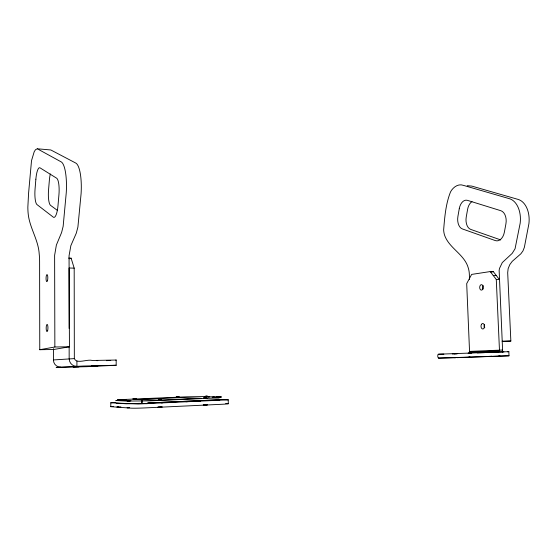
<?xml version="1.0" encoding="UTF-8"?>
<svg xmlns="http://www.w3.org/2000/svg" width="557" height="557" viewBox="0 0 557 557"><rect width="100%" height="100%" fill="white"/><g stroke="black" fill="none" stroke-linecap="round" stroke-linejoin="round"><path stroke-width="0.84" d="M60.838 367.181A7.457 7.304 -45.1 0 1 53.43 359.947L53.43 348.647M497.986 352.142L499.072 351.53L499.469 350.088L496.28 279.461L490.23 271.572L471.633 274.413L466.696 283.631L469.544 351.404L469.154 352.79L468.089 353.382L471.319 353.242M225.682 403.547L227.395 403.623A10.444 0.362 -1.8 0 1 222.076 404.271L145.307 407.905A11.015 0.39 -2 0 1 131.201 408.156L110.787 406.68L113.531 406.338M110.787 406.68L110.801 402.767L115.591 402.37M110.766 402.802L138.122 404.027L228.231 399.822L219.632 399.439M116.211 365.239L83.439 366.026L56.16 367.425L86.634 366.687L116.169 365.253L116.183 360.038L115.814 360.087M457.102 357.657L509.007 355.798L508.854 351.662L507.343 351.759M69.59 258.817L71.115 258.19L74.185 268.147L74.339 358.611C76.775 364.417 87.233 358.875 92.351 360.476L116.183 360.038M37.298 148.789L35.502 149.708L34.207 151.734L31.519 160.646L28.574 193.293L27.85 207.176A19.119 4.456 -87.6 0 0 28.142 213.317C29.361 227.521 38.419 239.705 39.213 254.034A21.159 5.02 -88.3 0 1 39.61 261.881L39.763 349.712L53.695 349.504L69.437 346.788L69.054 255.809L70.857 245.63L76.295 233.174L77.903 227.047L81.099 193.585A28.95 7.777 -87.2 0 0 75.773 163.069L50.819 149.965L37.298 148.789L61.2 161.885A29.166 7.457 -87.3 0 1 66.269 192.611L63.15 226.33L61.604 232.513L56.368 245.073L54.621 255.329L54.858 346.99L39.763 349.712M509.007 355.798L439.438 358.067C437.266 359.07 437.05 353.382 439.285 354.175L508.854 351.662M206.905 396.591L208.019 396.57L205.7 396.723L219.103 396.883M206.536 396.723L207.058 396.668L206.563 396.243M177.808 396.946C181.61 396.723 173.666 397.106 177.481 396.883L177.175 397.385L178.386 397.308L177.029 397.336L179.257 397.259L176.04 397.371L178.143 397.35L177.711 397.294M177.029 397.35L177.46 397.308M120.918 406.889L116.893 407.028L118.544 406.889M490.787 272.06L493.328 271.67L499.392 279.544L496.28 279.461M134.202 398.749C136.959 399.822 130.923 398.986 136.089 399.111C135.33 399.209 131.375 399.265 134.049 399.118C136.472 399.808 134.488 397.83 134.021 399.167M206.898 398.283L203.597 398.373L204.238 398.311M216.965 397.113L220.175 397.037L219.82 397.009M97.781 360.664L96.695 360.651M207.009 397.997L203.59 398.102L204.238 398.039M208.005 396.389L204.788 396.487L208.005 396.375M158.362 400.323L161.746 400.225L161.105 400.211M219.138 400.392L219.326 399.78L147.327 403.003L147.333 403.693L139.375 403.352L126.39 403.797L116.183 403.108M133.255 398.756L136.068 398.68L132.921 398.937L136.256 398.819L134.703 398.923M134.133 399.216L135.309 399.125M53.43 359.947L74.339 358.611M127.852 400.949L127.414 401.005L130.658 400.866M117.694 400.434C116.26 400.608 121.983 400.392 120.131 400.351M205.7 396.709L206.174 396.278C210.811 396.159 202.539 396.431 206.187 396.25L204.788 396.737L207.058 396.681M217.94 396.918L219.98 396.612L217.049 396.716L218.281 396.654M217.933 396.681L219.096 396.647M205.06 397.872L203.778 397.935L206.814 397.83L204.725 397.942L205.895 397.865L205.526 397.893M206.96 396.271L205.923 396.758L206.633 396.661M206.619 396.521L186.929 396.814L122.777 399.529L120.667 399.675L126.077 399.975L119.699 400.302M159.817 399.808L158.397 399.905L159.755 399.835L159.762 400.281M160.59 400.274L160.583 399.829C158.091 399.905 160.708 400.204 160.186 400.107M159.358 400.114L159.762 400.086M177.446 397.134L177.084 397.155L179.25 397.016L176.04 397.12L177.467 397.023M177.857 397.148L178.212 397.127L177.829 397.099M128.57 400.518L129.788 400.49M200.311 401.082L198.717 401.172M106.512 360.678L110.739 360.414M134.014 398.742L134.397 398.721L134.195 399.153M135.163 398.715L134.78 399.146M134.404 398.951C133.165 399.042 136.012 398.882 134.78 398.972M118.383 400.253L118.787 400.232M119.567 400.225L119.163 400.246M177.084 397.343L177.439 396.904M178.163 397.329L178.212 396.897L177.857 397.322M133.332 398.896L134.474 398.84M502.247 341.511L510.853 341.037L507.692 272.7L508.13 268.683L509.78 264.659L512.224 261.351L520.892 253.769L522.988 250.866L524.36 247.343L528.913 223.698A22.364 14.795 -85 0 0 518.101 199.406L471.786 186.094L467.219 185.69M219.792 399.71L221.352 399.536M119.059 400.037L120.507 399.94L117.436 400.051L120.702 400.093L117.249 400.211L118.885 400.107M118 400.372L115.821 400.525L126.369 401.082L149.534 400.873L218.121 397.879L219.354 397.775L212.328 397.503L221.561 396.981L219.98 396.918M148.19 402.969L219.326 399.78M161.133 402.864L162.846 402.781M185.906 401.743L187.612 401.667M469.544 351.404L502.595 350.026L499.135 270.375L499.511 268.383L502.289 262.584L512.196 253.379L515.058 248.77L520.189 223.127A22.496 14.712 -85.1 0 0 509.446 198.703L463.424 185.363C458.146 183.364 453.001 187.361 450.578 191.803C445.767 203.73 444.674 217.098 443.651 229.853A15.06 9.156 -86 0 0 444.444 234.762C448.789 248.213 464.489 254.173 468.298 268.021A16.599 10.235 -88.4 0 1 469.342 274.211L469.558 279.419M469.467 352.121L499.392 350.833M159.399 400.211L201.251 398.311L180.538 397.621L136.973 399.522L158.641 400.246M469.154 352.79L499.072 351.53M477.196 352.873L484.402 352.706M490.87 352.309L503.939 351.899M129.558 407.71L127.087 407.745L129.579 407.571M490.48 352.282L491.761 352.219L488.064 352.309M129.064 400.622L126.794 400.741L130.951 400.601L127.602 400.56L130.756 400.448L129.28 400.546M160.124 399.891L161.544 399.794L160.235 399.794L160.193 400.302M177.704 397.35L178.212 396.897M455.995 353.653L453.962 353.737L457.757 353.604M456.949 353.827L452.298 353.96M456.615 353.681L457.527 353.653M456.155 357.566C465.861 357.336 446.972 357.817 456.775 357.58M455.918 357.691L438.331 358.123M177.084 396.925L178.003 396.89M118.383 400.017L119.567 399.982M128.987 400.741L129.795 400.734M159.358 399.863L160.583 399.829M205.853 396.333L206.222 396.326M218.337 396.869C213.804 396.89 223.253 396.751 218.692 396.765M443.873 354.141L438.122 354.238M205.937 397.977L207.002 397.983M54.858 346.99L69.437 346.788M502.191 341.156L510.853 341.037M205.749 396.716L206.048 396.306M74.185 268.147L69.061 268.008L69.131 328.477M493.244 275.499L496.35 275.59M68.581 258.114L71.115 258.19M490.23 271.572L493.328 271.67M198.48 400.824L200.144 400.894M500.715 239.921L470.714 229.407A10.555 6.593 -85.4 0 1 466.244 217.007L467.608 209.321A10.583 6.614 -85 0 1 471.988 201.606M57.392 210.393L50.596 205.394A13.438 3.356 -87.3 0 1 48.543 190.014L49.371 180.176A13.472 3.363 -87.2 0 1 50.325 173.979M228.231 399.822L228.293 403.734M206.738 396.264L206.744 396.668M177.293 396.939L177.21 397.357M160.367 399.822L160.374 400.26M142.265 400.741L142.286 403.463M141.589 400.706L141.617 403.428M134.975 398.701L134.954 399.125M76.915 361.152L76.929 366.346A7.826 7.673 -57.3 0 1 69.165 358.715L69.152 346.621M502.595 350.026A6.085 4.714 85.3 0 1 502.365 352.261M499.887 355.728A6.085 4.714 85.3 0 1 498.167 356.195M484.374 327.69A2.75 1.755 88.8 0 1 484.284 324.947M483.065 289.013A2.736 1.748 -89 0 1 483.218 285.664M469.934 356.814A5.835 4.609 85.6 0 1 468.256 357.267M484.757 327.697A2.75 1.762 88.8 0 1 484.639 324.961M35.871 179.208L35.056 189.115A13.535 3.217 -87.4 0 0 37.006 204.6L53.27 217.139A14.378 3.634 -87.5 0 0 57.998 205.561L58.931 194.804A14.412 3.641 -87.3 0 0 56.612 178.177L40.027 167.852A13.57 3.224 -87.3 0 0 35.871 179.208M459.26 208.722L457.91 216.45A10.618 6.552 -85.5 0 0 462.345 228.92L495.375 240.603A11.119 7.206 -85.7 0 0 504.384 232.151L505.909 223.928A11.147 7.227 -85.2 0 0 500.875 210.72L467.393 200.339A10.639 6.573 -85.1 0 0 459.26 208.722M161.739 399.947L158.202 400.072L161.739 399.947M207.364 404.842L203.305 404.96L207.364 404.842M162.087 406.979L157.882 407.125L162.073 406.972M214.034 396.995L212.976 397.023L214.034 396.995M208.283 396.869L209.335 396.842L208.283 396.869M123.981 400.504L122.825 400.539L123.981 400.504M73.127 366.903L79.059 366.75L73.127 366.903M91.668 365.963L97.928 365.803L91.668 365.963M487.076 356.452L491.942 356.313L487.076 356.452M481.457 324.369A2.75 1.755 88.9 0 0 482.397 328.929A2.75 1.755 88.9 0 0 484.43 325.448A2.75 1.755 88.9 0 0 481.457 324.369M482.738 289.18A2.736 1.741 -89 0 0 481.798 284.704A2.736 1.741 -89 0 0 479.779 288.289A2.736 1.741 -89 0 0 482.738 289.18M47.561 280.317A3.523 0.877 -88.5 0 0 47.15 274.636A3.523 0.877 -88.5 0 0 46.085 279.398A3.523 0.877 -88.5 0 0 47.561 280.317M47.693 330.336A3.544 0.884 -89.2 0 0 47.275 324.515A3.544 0.884 -89.2 0 0 46.21 329.138A3.544 0.884 -89.2 0 0 47.693 330.336"/></g></svg>
